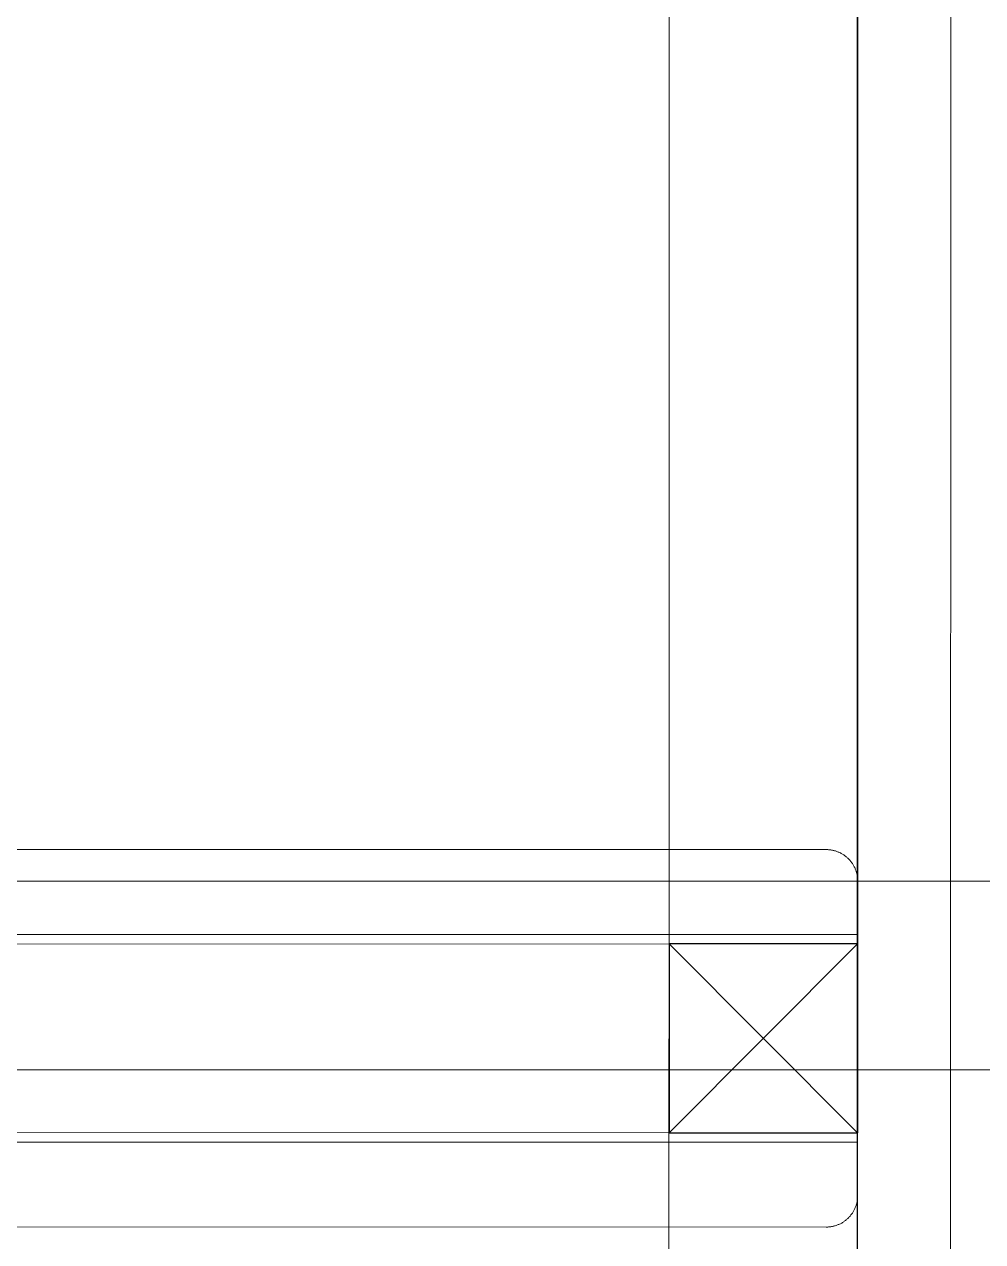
# Model space of a CAD drawing. Header units: millimetres. Extents: x -159872 to 386485, y -250577 to 158966.
# Drawn here: x 156806.1 to 156958.5, y 10822.7 to 11016.2 of the extents above; entities that cross this region are included whole.
import ezdxf

# ---------------------------------------------------------------- set-up
doc = ezdxf.new("R2010")
doc.units = ezdxf.units.MM
for name, color, linetype, lineweight in [('LDS-equipment-kitchen equipment', 3, 'Continuous', 13), ('WS-Fabs', 252, 'Continuous', 13), ('WS-FRAME HIDDEN', 68, 'Continuous', 5)]:
    doc.layers.add(name, color=color, linetype=linetype, lineweight=lineweight)

# ---------------------------------------------------------------- blocks, each defined once
blk = doc.blocks.new('Group-360')
at = {"layer": 'LDS-equipment-kitchen equipment'}
blk.add_polyline3d([(95980.2, 47307.54, 0), (95980.2, 47337.54, 0), (96745.24, 47337.54, 0), (96745.24, 47307.54, 0), (95980.2, 47307.54, 0)], dxfattribs=at)
blk = doc.blocks.new('30 X 30 HIDDEN SECTION_3')
at = {"layer": 'WS-FRAME HIDDEN', "color": 7, "lineweight": 25}
blk.add_polyline3d([(0, -30, 0), (-30, -30, 0), (-30, 0, 0), (0, 0, 0), (0, -30, 0)], dxfattribs=at)
at = {"layer": 'WS-FRAME HIDDEN', "color": 7, "lineweight": 25, "transparency": 33554687}
for points in [[(-30, 0, 0), (0, -30, 0)], [(-30, -30, 0), (0, 0, 0)], [(-30, -30, 0), (0, -30, 0)]]:
    blk.add_polyline3d(points, dxfattribs=at)
blk = doc.blocks.new('A$C7a11c87d')
at = {"layer": 'WS-Fabs', "color": 7, "lineweight": 5}
for points in [[(3021.61, 350.16, 0), (3021.59, 20.16, 0), (3021.6, 20.03, 0), (3021.6, 19.91, 0), (3021.61, 19.79, 0), (3021.62, 19.67, 0), (3021.63, 19.55, 0), (3021.65, 19.42, 0), (3021.67, 19.3, 0), (3021.69, 19.18, 0), (3021.72, 19.06, 0), (3021.74, 18.94, 0), (3021.78, 18.82, 0), (3021.81, 18.71, 0), (3021.85, 18.59, 0), (3021.89, 18.47, 0), (3021.93, 18.36, 0), (3021.98, 18.24, 0), (3022.02, 18.13, 0), (3022.07, 18.02, 0), (3022.13, 17.91, 0), (3022.18, 17.8, 0), (3022.24, 17.69, 0), (3022.31, 17.59, 0), (3022.37, 17.48, 0), (3022.44, 17.38, 0), (3022.51, 17.28, 0), (3022.58, 17.18, 0), (3022.65, 17.08, 0), (3022.73, 16.99, 0), (3022.81, 16.89, 0), (3022.89, 16.8, 0), (3022.97, 16.71, 0), (3023.06, 16.62, 0), (3023.15, 16.54, 0), (3023.24, 16.45, 0), (3023.33, 16.37, 0), (3023.42, 16.29, 0), (3023.52, 16.22, 0), (3023.62, 16.14, 0), (3023.72, 16.07, 0), (3023.82, 16, 0), (3023.92, 15.93, 0), (3024.02, 15.87, 0), (3024.13, 15.81, 0), (3024.24, 15.75, 0), (3024.35, 15.69, 0), (3024.46, 15.64, 0), (3024.57, 15.59, 0), (3024.68, 15.54, 0), (3024.79, 15.49, 0), (3024.91, 15.45, 0), (3025.03, 15.41, 0), (3025.14, 15.37, 0), (3025.26, 15.34, 0), (3025.38, 15.31, 0), (3025.5, 15.28, 0), (3025.62, 15.25, 0), (3025.74, 15.23, 0), (3025.86, 15.21, 0), (3025.98, 15.19, 0), (3026.1, 15.18, 0), (3026.23, 15.17, 0), (3026.35, 15.16, 0), (3026.47, 15.16, 0), (3026.59, 15.16, 0), (3036.59, 15.16, 0), (3036.61, 350.16, 0)], [(3036.61, 350.16, 0), (3035.11, 350.16, 0), (3035.09, 15.16, 0), (3036.59, 15.16, 0), (3036.61, 350.16, 0)], [(3066.61, 350.15, 0), (3068.11, 350.15, 0), (3068.09, 15.15, 0), (3066.59, 15.15, 0), (3066.61, 350.15, 0)], [(3081.61, 350.15, 0), (3081.59, 20.15, 0), (3081.59, 20.03, 0), (3081.59, 19.91, 0), (3081.58, 19.79, 0), (3081.57, 19.66, 0), (3081.56, 19.54, 0), (3081.54, 19.42, 0), (3081.52, 19.3, 0), (3081.5, 19.18, 0), (3081.47, 19.06, 0), (3081.44, 18.94, 0), (3081.41, 18.82, 0), (3081.38, 18.7, 0), (3081.34, 18.59, 0), (3081.3, 18.47, 0), (3081.26, 18.35, 0), (3081.21, 18.24, 0), (3081.17, 18.13, 0), (3081.11, 18.02, 0), (3081.06, 17.91, 0), (3081, 17.8, 0), (3080.94, 17.69, 0), (3080.88, 17.58, 0), (3080.82, 17.48, 0), (3080.75, 17.38, 0), (3080.68, 17.27, 0), (3080.61, 17.18, 0), (3080.54, 17.08, 0), (3080.46, 16.98, 0), (3080.38, 16.89, 0), (3080.3, 16.8, 0), (3080.22, 16.71, 0), (3080.13, 16.62, 0), (3080.04, 16.53, 0), (3079.95, 16.45, 0), (3079.86, 16.37, 0), (3079.77, 16.29, 0), (3079.67, 16.21, 0), (3079.57, 16.14, 0), (3079.47, 16.07, 0), (3079.37, 16, 0), (3079.27, 15.93, 0), (3079.16, 15.87, 0), (3079.06, 15.8, 0), (3078.95, 15.74, 0), (3078.84, 15.69, 0), (3078.73, 15.63, 0), (3078.62, 15.58, 0), (3078.51, 15.53, 0), (3078.39, 15.49, 0), (3078.28, 15.45, 0), (3078.16, 15.41, 0), (3078.05, 15.37, 0), (3077.93, 15.34, 0), (3077.81, 15.3, 0), (3077.69, 15.28, 0), (3077.57, 15.25, 0), (3077.45, 15.23, 0), (3077.33, 15.21, 0), (3077.21, 15.19, 0), (3077.08, 15.18, 0), (3076.96, 15.17, 0), (3076.84, 15.16, 0), (3076.72, 15.16, 0), (3076.59, 15.15, 0), (3066.59, 15.15, 0), (3066.61, 350.15, 0)]]:
    blk.add_polyline3d(points, dxfattribs=at)
at = {"layer": 'WS-Fabs', "color": 7, "linetype": 'Continuous', "lineweight": 5, "transparency": 33554687}
blk.add_polyline3d([(2661.59, 15.18, 0), (5701.5, 15.49, 0)], dxfattribs=at)
at = {"layer": 'WS-Fabs', "color": 7, "lineweight": 5, "transparency": 33554687}
blk.add_polyline3d([(5701.49, 0, 0), (-178, 0.84, 0)], dxfattribs=at)
at = {"layer": 'WS-FRAME HIDDEN', "color": 7, "lineweight": 5}
blk.add_polyline3d([(2691.59, 15.18, 0), (3411.59, 15.13, 0), (3411.6, 45.13, 0), (2691.6, 45.18, 0), (2691.59, 15.18, 0)], dxfattribs=at)
at = {"layer": 'WS-FRAME HIDDEN', "color": 7, "extrusion": (0, 0, -1), "rotation": 0.003365612959873085}
blk.add_blockref('30 X 30 HIDDEN SECTION_3', (-3036.6, 45.16), dxfattribs=at)
blk = doc.blocks.new('Group-410')
at = {"layer": 'LDS-equipment-kitchen equipment'}
blk.add_blockref('Group-360', (0, 0), dxfattribs=at)
at = {"layer": 'LDS-equipment-kitchen equipment', "rotation": 89.9999999946682}
blk.add_blockref('A$C7a11c87d', (96280.3, 44260.95), dxfattribs=at)

msp = doc.modelspace()

# ---------------------------------------------------------------- block references
at = {"layer": 'LDS-equipment-kitchen equipment', "color": 7}
msp.add_blockref('Group-410', (60673.51323, -36457.51522), dxfattribs=at)

doc.saveas('drawing.dxf')
